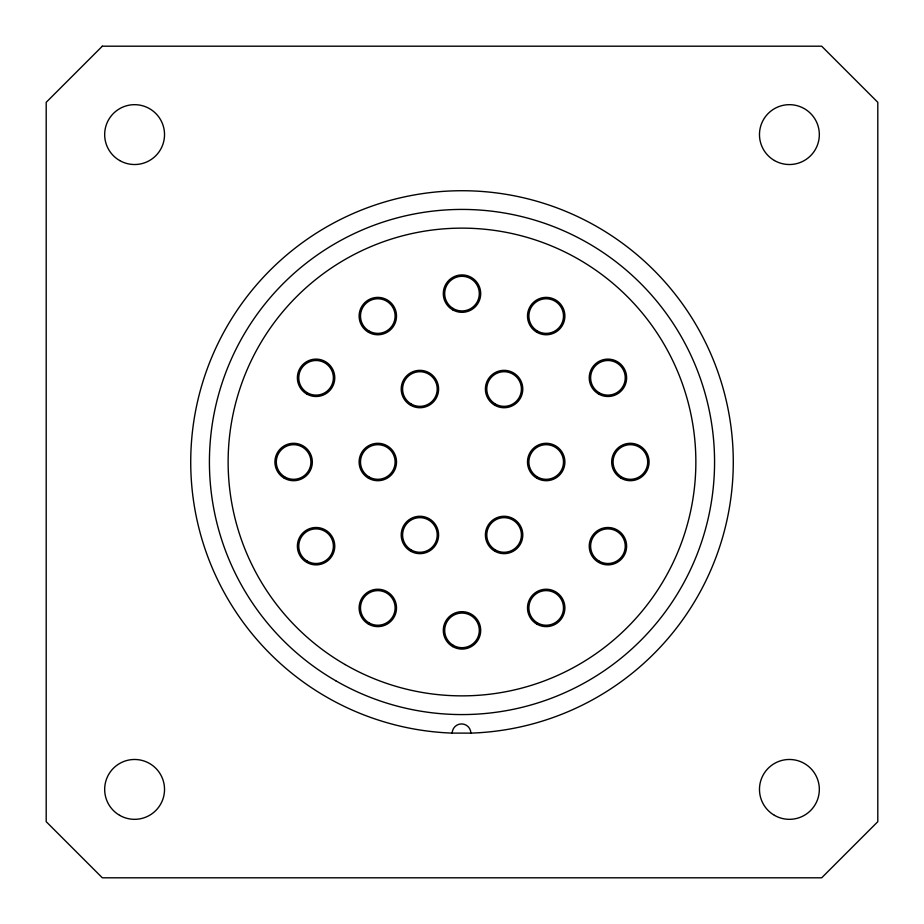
<?xml version="1.0" encoding="UTF-8"?>
<svg xmlns="http://www.w3.org/2000/svg" width="924" height="924" viewBox="0 0 924 924"><rect width="100%" height="100%" fill="white"/><g stroke="black" fill="none" stroke-linecap="round" stroke-linejoin="round"><path stroke-width="1.39" d="M470.882 733.125L452.183 733.102A271.275 271.275 0 0 1 228.886 323.273A271.275 271.275 0 0 1 695.599 324.07A271.275 271.275 0 0 1 470.882 733.125A9.355 9.355 0 0 0 461.55 723.919A9.355 9.355 0 0 0 452.183 733.102M102.321 46.2L46.2 102.321L46.2 821.679L102.321 877.8L821.679 877.8L877.8 821.679L877.8 102.321L821.679 46.2L102.321 46.2M119.635 815.326A29.938 29.938 0 0 0 164.53 789.396A29.938 29.938 0 0 0 119.635 763.478A29.938 29.938 0 0 0 119.635 815.326M119.635 160.522A29.938 29.938 0 0 0 164.53 134.604A29.938 29.938 0 0 0 119.635 108.674A29.938 29.938 0 0 0 119.635 160.522M774.439 160.522A29.938 29.938 0 0 0 819.334 134.604A29.938 29.938 0 0 0 774.439 108.674A29.938 29.938 0 0 0 774.439 160.522M774.439 815.326A29.938 29.938 0 0 0 819.334 789.396A29.938 29.938 0 0 0 774.439 763.478A29.938 29.938 0 0 0 774.439 815.326M335.712 680.734A252.564 252.564 0 0 0 714.564 462A252.564 252.564 0 0 0 335.712 243.266A252.564 252.564 0 0 0 335.712 680.734M345.068 664.529A233.853 233.853 0 0 0 695.853 462A233.853 233.853 0 0 0 345.068 259.471A233.853 233.853 0 0 0 345.068 664.529M284.269 478.205A18.711 18.711 0 0 0 312.335 462A18.711 18.711 0 0 0 284.269 445.795A18.711 18.711 0 0 0 284.269 478.205M368.457 478.205A18.711 18.711 0 0 0 396.523 462A18.711 18.711 0 0 0 368.457 445.795A18.711 18.711 0 0 0 368.457 478.205M306.722 394.017A18.711 18.711 0 0 0 334.777 377.812A18.711 18.711 0 0 0 306.722 361.607A18.711 18.711 0 0 0 306.722 394.017M410.556 405.243A18.711 18.711 0 0 0 438.611 389.039A18.711 18.711 0 0 0 410.556 372.834A18.711 18.711 0 0 0 410.556 405.243M368.457 332.27A18.711 18.711 0 0 0 396.523 316.077A18.711 18.711 0 0 0 368.457 299.873A18.711 18.711 0 0 0 368.457 332.27M452.644 309.829A18.711 18.711 0 0 0 480.711 293.624A18.711 18.711 0 0 0 452.644 277.419A18.711 18.711 0 0 0 452.644 309.829M494.744 405.243A18.711 18.711 0 0 0 522.799 389.039A18.711 18.711 0 0 0 494.744 372.834A18.711 18.711 0 0 0 494.744 405.243M536.832 332.27A18.711 18.711 0 0 0 564.899 316.077A18.711 18.711 0 0 0 536.832 299.873A18.711 18.711 0 0 0 536.832 332.27M598.579 394.017A18.711 18.711 0 0 0 626.634 377.812A18.711 18.711 0 0 0 598.579 361.607A18.711 18.711 0 0 0 598.579 394.017M621.02 478.205A18.711 18.711 0 0 0 649.087 462A18.711 18.711 0 0 0 621.02 445.795A18.711 18.711 0 0 0 621.02 478.205M536.832 478.205A18.711 18.711 0 0 0 564.899 462A18.711 18.711 0 0 0 536.832 445.795A18.711 18.711 0 0 0 536.832 478.205M494.744 551.166A18.711 18.711 0 0 0 522.799 534.961A18.711 18.711 0 0 0 494.744 518.757A18.711 18.711 0 0 0 494.744 551.166M598.579 562.393A18.711 18.711 0 0 0 626.634 546.188A18.711 18.711 0 0 0 598.579 529.983A18.711 18.711 0 0 0 598.579 562.393M536.832 624.127A18.711 18.711 0 0 0 564.899 607.923A18.711 18.711 0 0 0 536.832 591.73A18.711 18.711 0 0 0 536.832 624.127M452.644 646.581A18.711 18.711 0 0 0 480.711 630.376A18.711 18.711 0 0 0 452.644 614.171A18.711 18.711 0 0 0 452.644 646.581M410.556 551.166A18.711 18.711 0 0 0 438.611 534.961A18.711 18.711 0 0 0 410.556 518.757A18.711 18.711 0 0 0 410.556 551.166M368.457 624.127A18.711 18.711 0 0 0 396.523 607.923A18.711 18.711 0 0 0 368.457 591.73A18.711 18.711 0 0 0 368.457 624.127M306.722 562.393A18.711 18.711 0 0 0 334.777 546.188A18.711 18.711 0 0 0 306.722 529.983A18.711 18.711 0 0 0 306.722 562.393M368.78 476.772A17.313 17.313 0 0 0 395.114 462.427A17.313 17.313 0 0 0 369.531 446.8A17.313 17.313 0 0 0 368.78 476.772M284.592 476.772A17.313 17.313 0 0 0 310.926 462.427A17.313 17.313 0 0 0 285.343 446.8A17.313 17.313 0 0 0 284.592 476.772M537.156 476.772A17.313 17.313 0 0 0 563.49 462.427A17.313 17.313 0 0 0 537.907 446.8A17.313 17.313 0 0 0 537.156 476.772M621.355 476.772A17.313 17.313 0 0 0 647.689 462.427A17.313 17.313 0 0 0 622.095 446.8A17.313 17.313 0 0 0 621.355 476.772M307.045 392.584A17.313 17.313 0 0 0 333.379 378.239A17.313 17.313 0 0 0 307.796 362.612A17.313 17.313 0 0 0 307.045 392.584M410.88 403.811A17.313 17.313 0 0 0 437.214 389.466A17.313 17.313 0 0 0 411.63 373.827A17.313 17.313 0 0 0 410.88 403.811M495.068 403.811A17.313 17.313 0 0 0 521.402 389.466A17.313 17.313 0 0 0 495.818 373.827A17.313 17.313 0 0 0 495.068 403.811M598.902 392.584A17.313 17.313 0 0 0 625.236 378.239A17.313 17.313 0 0 0 599.653 362.612A17.313 17.313 0 0 0 598.902 392.584M368.78 330.838A17.313 17.313 0 0 0 395.114 316.505A17.313 17.313 0 0 0 369.531 300.866A17.313 17.313 0 0 0 368.78 330.838M452.968 308.397A17.313 17.313 0 0 0 479.302 294.051A17.313 17.313 0 0 0 453.719 278.413A17.313 17.313 0 0 0 452.968 308.397M537.156 330.838A17.313 17.313 0 0 0 563.49 316.505A17.313 17.313 0 0 0 537.907 300.866A17.313 17.313 0 0 0 537.156 330.838M307.045 560.96A17.313 17.313 0 0 0 333.379 546.627A17.313 17.313 0 0 0 307.796 530.988A17.313 17.313 0 0 0 307.045 560.96M410.88 549.734A17.313 17.313 0 0 0 437.214 535.4A17.313 17.313 0 0 0 411.63 519.762A17.313 17.313 0 0 0 410.88 549.734M495.068 549.734A17.313 17.313 0 0 0 521.402 535.4A17.313 17.313 0 0 0 495.818 519.762A17.313 17.313 0 0 0 495.068 549.734M598.902 560.96A17.313 17.313 0 0 0 625.236 546.627A17.313 17.313 0 0 0 599.653 530.988A17.313 17.313 0 0 0 598.902 560.96M368.78 622.695A17.313 17.313 0 0 0 395.114 608.362A17.313 17.313 0 0 0 369.531 592.723A17.313 17.313 0 0 0 368.78 622.695M452.968 645.148A17.313 17.313 0 0 0 479.302 630.815A17.313 17.313 0 0 0 453.719 615.176A17.313 17.313 0 0 0 452.968 645.148M537.156 622.695A17.313 17.313 0 0 0 563.49 608.362A17.313 17.313 0 0 0 537.907 592.723A17.313 17.313 0 0 0 537.156 622.695"/></g></svg>
